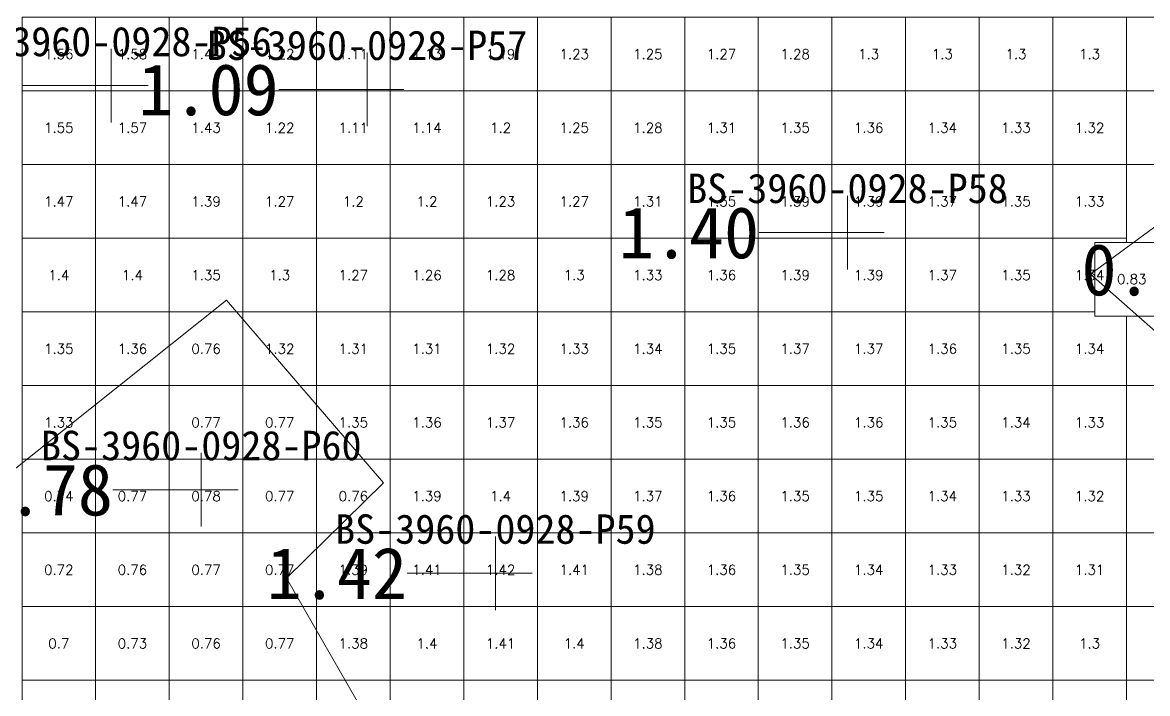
# Model space of a CAD drawing. Header units: inches. Extents: x 469907.8 to 469995.3, y 4349678 to 4349775.1.
# Drawn here: x 469917.87 to 469933.15, y 4349686.83 to 4349695.93 of the extents above; entities that cross this region are included whole.
import ezdxf
from ezdxf.enums import TextEntityAlignment as Align

# ---------------------------------------------------------------- set-up
doc = ezdxf.new("R2010")
doc.units = ezdxf.units.IN
doc.header["$MEASUREMENT"] = 0
for name, color, linetype, lineweight in [('点', 7, 'Continuous', 0), ('爆区方格网', 7, 'Continuous', 0), ('线条', 7, 'Continuous', 0), ('钻孔', 7, 'Continuous', 0)]:
    doc.layers.add(name, color=color, linetype=linetype, lineweight=lineweight)
doc.styles.add('3dmine_textStyle_1', font='txt.shx', dxfattribs={"height": 1, "bigfont": 'gbcbig.shx'})
doc.styles.add('3dmine_textStyle_2', font='', dxfattribs={"height": 1})
doc.styles.get('3dmine_textStyle_2').set_extended_font_data('SimSun-ExtB')

msp = doc.modelspace()

# ---------------------------------------------------------------- hatches: boundary and pattern name
at = {"layer": '钻孔', "linetype": 'Continuous', "lineweight": 0, "true_color": 0xff0000, "extrusion": (0, 1, 0)}
msp.add_hatch(color=1, dxfattribs=at).paths.add_polyline_path([(-469920.075, 3950.382), (-469919.075, 3950.382), (-469919.075, 3963.382), (-469920.075, 3963.382)], flags=0)
at = {"layer": '钻孔', "linetype": 'Continuous', "lineweight": 0, "true_color": 0x0000ff, "extrusion": (0, 1, 0)}
for points in [[(-469923.548, 3950.091), (-469922.548, 3950.091), (-469922.548, 3963.091), (-469923.548, 3963.091)], [(-469930.073, 3949.955), (-469929.073, 3949.955), (-469929.073, 3962.955), (-469930.073, 3962.955)], [(-469925.291, 3950.304), (-469924.291, 3950.304), (-469924.291, 3963.304), (-469925.291, 3963.304)]]:
    msp.add_hatch(color=5, dxfattribs=at).paths.add_polyline_path(points, flags=0)
at = {"layer": '钻孔', "linetype": 'Continuous', "lineweight": 0, "true_color": 0x80ffff, "extrusion": (0, 1, 0)}
msp.add_hatch(color=131, dxfattribs=at).paths.add_polyline_path([(-469921.297, 3950.214), (-469920.297, 3950.214), (-469920.297, 3963.214), (-469921.297, 3963.214)], flags=0)

# ---------------------------------------------------------------- linework, layer by layer
at = {"color": 4, "linetype": 'Continuous', "lineweight": 0, "true_color": 0x00ffff, "elevation": 3955.86}
for points in [[(469921.522, 4349702.355), (469926.347, 4349701.468), (469928.321, 4349701.024), (469933.537, 4349700.306), (469936.229, 4349699.926), (469941.097, 4349699.271), (469941.962, 4349697.221), (469940.568, 4349696.122), (469937.792, 4349694.881), (469935.526, 4349694.833), (469932.374, 4349692.519), (469935.372, 4349689.875), (469940.396, 4349693.155), (469942.817, 4349690.664), (469941.096, 4349688.729), (469939.374, 4349686.793), (469941.547, 4349685.962), (469943.72, 4349685.131), (469944.739, 4349687.917), (469945.048, 4349688.759), (469946.477, 4349690.111), (469947.907, 4349691.463), (469948.098, 4349693.722), (469949.788, 4349697.654)], [(469928.786, 4349678.004), (469913.861, 4349681.9), (469911.039, 4349683.787), (469907.861, 4349687.414), (469910.433, 4349689.749), (469913.553, 4349688.908), (469917.327, 4349689.526), (469920.64, 4349692.163), (469922.771, 4349689.686), (469921.456, 4349688.391), (469922.535, 4349686.51), (469927.343, 4349686.198), (469932.509, 4349685.162), (469934.982, 4349682.949), (469932.007, 4349680.545), (469928.786, 4349678.004)]]:
    msp.add_lwpolyline(points, dxfattribs=at)
at = {"color": 7, "linetype": 'Continuous', "lineweight": 0, "elevation": 3955.86}
for points in [[(469935.526, 4349694.833), (469932.374, 4349692.519), (469935.372, 4349689.875)], [(469934.982, 4349682.949), (469932.509, 4349685.162), (469927.343, 4349686.198), (469922.535, 4349686.51), (469921.456, 4349688.391), (469922.771, 4349689.686), (469920.64, 4349692.163), (469917.327, 4349689.526), (469913.553, 4349688.908), (469910.433, 4349689.749), (469911.815, 4349690.985)]]:
    msp.add_lwpolyline(points, dxfattribs=at)
at = {"layer": '点', "color": 138, "linetype": 'Continuous', "lineweight": 0, "true_color": 0x004c4c}
for points, elevation in [([(469919.075, 4349694.577), (469919.075, 4349695.577)], 3963.382), ([(469922.548, 4349694.525), (469922.548, 4349695.525)], 3963.091), ([(469919.575, 4349695.077), (469918.575, 4349695.077)], 3963.382), ([(469923.048, 4349695.025), (469922.048, 4349695.025)], 3963.091), ([(469929.073, 4349692.583), (469929.073, 4349693.583)], 3962.955), ([(469929.573, 4349693.083), (469928.573, 4349693.083)], 3962.955), ([(469920.297, 4349689.092), (469920.297, 4349690.092)], 3963.214), ([(469920.797, 4349689.592), (469919.797, 4349689.592)], 3963.214), ([(469924.291, 4349687.958), (469924.291, 4349688.958)], 3963.304), ([(469924.791, 4349688.458), (469923.791, 4349688.458)], 3963.304)]:
    msp.add_lwpolyline(points, dxfattribs=dict(at, elevation=elevation))
at = {"layer": '爆区方格网', "color": 5, "linetype": 'Continuous', "lineweight": 0, "true_color": 0x0000ff, "elevation": 3961.675}
for points in [[(469918.862, 4349695.005), (469917.862, 4349695.005), (469917.862, 4349696.005), (469918.862, 4349696.005), (469918.862, 4349695.005)], [(469919.862, 4349695.005), (469918.862, 4349695.005), (469918.862, 4349696.005), (469919.862, 4349696.005), (469919.862, 4349695.005)], [(469920.862, 4349695.005), (469919.862, 4349695.005), (469919.862, 4349696.005), (469920.862, 4349696.005), (469920.862, 4349695.005)], [(469921.862, 4349695.005), (469920.862, 4349695.005), (469920.862, 4349696.005), (469921.862, 4349696.005), (469921.862, 4349695.005)], [(469922.862, 4349695.005), (469921.862, 4349695.005), (469921.862, 4349696.005), (469922.862, 4349696.005), (469922.862, 4349695.005)], [(469923.862, 4349695.005), (469922.862, 4349695.005), (469922.862, 4349696.005), (469923.862, 4349696.005), (469923.862, 4349695.005)], [(469924.862, 4349695.005), (469923.862, 4349695.005), (469923.862, 4349696.005), (469924.862, 4349696.005), (469924.862, 4349695.005)], [(469925.862, 4349695.005), (469924.862, 4349695.005), (469924.862, 4349696.005), (469925.862, 4349696.005), (469925.862, 4349695.005)], [(469926.862, 4349695.005), (469925.862, 4349695.005), (469925.862, 4349696.005), (469926.862, 4349696.005), (469926.862, 4349695.005)], [(469927.862, 4349695.005), (469926.862, 4349695.005), (469926.862, 4349696.005), (469927.862, 4349696.005), (469927.862, 4349695.005)], [(469928.862, 4349695.005), (469927.862, 4349695.005), (469927.862, 4349696.005), (469928.862, 4349696.005), (469928.862, 4349695.005)], [(469929.862, 4349695.005), (469928.862, 4349695.005), (469928.862, 4349696.005), (469929.862, 4349696.005), (469929.862, 4349695.005)], [(469930.862, 4349695.005), (469929.862, 4349695.005), (469929.862, 4349696.005), (469930.862, 4349696.005), (469930.862, 4349695.005)], [(469931.862, 4349695.005), (469930.862, 4349695.005), (469930.862, 4349696.005), (469931.862, 4349696.005), (469931.862, 4349695.005)], [(469932.862, 4349695.005), (469931.862, 4349695.005), (469931.862, 4349696.005), (469932.862, 4349696.005), (469932.862, 4349695.005)], [(469933.862, 4349695.005), (469932.862, 4349695.005), (469932.862, 4349696.005), (469933.862, 4349696.005), (469933.862, 4349695.005)], [(469918.862, 4349694.005), (469917.862, 4349694.005), (469917.862, 4349695.005), (469918.862, 4349695.005), (469918.862, 4349694.005)], [(469919.862, 4349694.005), (469918.862, 4349694.005), (469918.862, 4349695.005), (469919.862, 4349695.005), (469919.862, 4349694.005)], [(469920.862, 4349694.005), (469919.862, 4349694.005), (469919.862, 4349695.005), (469920.862, 4349695.005), (469920.862, 4349694.005)], [(469921.862, 4349694.005), (469920.862, 4349694.005), (469920.862, 4349695.005), (469921.862, 4349695.005), (469921.862, 4349694.005)], [(469922.862, 4349694.005), (469921.862, 4349694.005), (469921.862, 4349695.005), (469922.862, 4349695.005), (469922.862, 4349694.005)], [(469923.862, 4349694.005), (469922.862, 4349694.005), (469922.862, 4349695.005), (469923.862, 4349695.005), (469923.862, 4349694.005)], [(469924.862, 4349694.005), (469923.862, 4349694.005), (469923.862, 4349695.005), (469924.862, 4349695.005), (469924.862, 4349694.005)], [(469925.862, 4349694.005), (469924.862, 4349694.005), (469924.862, 4349695.005), (469925.862, 4349695.005), (469925.862, 4349694.005)], [(469926.862, 4349694.005), (469925.862, 4349694.005), (469925.862, 4349695.005), (469926.862, 4349695.005), (469926.862, 4349694.005)], [(469927.862, 4349694.005), (469926.862, 4349694.005), (469926.862, 4349695.005), (469927.862, 4349695.005), (469927.862, 4349694.005)], [(469928.862, 4349694.005), (469927.862, 4349694.005), (469927.862, 4349695.005), (469928.862, 4349695.005), (469928.862, 4349694.005)], [(469929.862, 4349694.005), (469928.862, 4349694.005), (469928.862, 4349695.005), (469929.862, 4349695.005), (469929.862, 4349694.005)], [(469930.862, 4349694.005), (469929.862, 4349694.005), (469929.862, 4349695.005), (469930.862, 4349695.005), (469930.862, 4349694.005)], [(469931.862, 4349694.005), (469930.862, 4349694.005), (469930.862, 4349695.005), (469931.862, 4349695.005), (469931.862, 4349694.005)], [(469932.862, 4349694.005), (469931.862, 4349694.005), (469931.862, 4349695.005), (469932.862, 4349695.005), (469932.862, 4349694.005)], [(469933.862, 4349694.005), (469932.862, 4349694.005), (469932.862, 4349695.005), (469933.862, 4349695.005), (469933.862, 4349694.005)], [(469918.862, 4349693.005), (469917.862, 4349693.005), (469917.862, 4349694.005), (469918.862, 4349694.005), (469918.862, 4349693.005)], [(469919.862, 4349693.005), (469918.862, 4349693.005), (469918.862, 4349694.005), (469919.862, 4349694.005), (469919.862, 4349693.005)], [(469920.862, 4349693.005), (469919.862, 4349693.005), (469919.862, 4349694.005), (469920.862, 4349694.005), (469920.862, 4349693.005)], [(469921.862, 4349693.005), (469920.862, 4349693.005), (469920.862, 4349694.005), (469921.862, 4349694.005), (469921.862, 4349693.005)], [(469922.862, 4349693.005), (469921.862, 4349693.005), (469921.862, 4349694.005), (469922.862, 4349694.005), (469922.862, 4349693.005)], [(469923.862, 4349693.005), (469922.862, 4349693.005), (469922.862, 4349694.005), (469923.862, 4349694.005), (469923.862, 4349693.005)], [(469924.862, 4349693.005), (469923.862, 4349693.005), (469923.862, 4349694.005), (469924.862, 4349694.005), (469924.862, 4349693.005)], [(469925.862, 4349693.005), (469924.862, 4349693.005), (469924.862, 4349694.005), (469925.862, 4349694.005), (469925.862, 4349693.005)], [(469926.862, 4349693.005), (469925.862, 4349693.005), (469925.862, 4349694.005), (469926.862, 4349694.005), (469926.862, 4349693.005)], [(469927.862, 4349693.005), (469926.862, 4349693.005), (469926.862, 4349694.005), (469927.862, 4349694.005), (469927.862, 4349693.005)], [(469928.862, 4349693.005), (469927.862, 4349693.005), (469927.862, 4349694.005), (469928.862, 4349694.005), (469928.862, 4349693.005)], [(469929.862, 4349693.005), (469928.862, 4349693.005), (469928.862, 4349694.005), (469929.862, 4349694.005), (469929.862, 4349693.005)], [(469930.862, 4349693.005), (469929.862, 4349693.005), (469929.862, 4349694.005), (469930.862, 4349694.005), (469930.862, 4349693.005)], [(469931.862, 4349693.005), (469930.862, 4349693.005), (469930.862, 4349694.005), (469931.862, 4349694.005), (469931.862, 4349693.005)], [(469932.862, 4349693.005), (469931.862, 4349693.005), (469931.862, 4349694.005), (469932.862, 4349694.005), (469932.862, 4349693.005)], [(469918.862, 4349692.005), (469917.862, 4349692.005), (469917.862, 4349693.005), (469918.862, 4349693.005), (469918.862, 4349692.005)], [(469919.862, 4349692.005), (469918.862, 4349692.005), (469918.862, 4349693.005), (469919.862, 4349693.005), (469919.862, 4349692.005)], [(469920.862, 4349692.005), (469919.862, 4349692.005), (469919.862, 4349693.005), (469920.862, 4349693.005), (469920.862, 4349692.005)], [(469921.862, 4349692.005), (469920.862, 4349692.005), (469920.862, 4349693.005), (469921.862, 4349693.005), (469921.862, 4349692.005)], [(469922.862, 4349692.005), (469921.862, 4349692.005), (469921.862, 4349693.005), (469922.862, 4349693.005), (469922.862, 4349692.005)], [(469923.862, 4349692.005), (469922.862, 4349692.005), (469922.862, 4349693.005), (469923.862, 4349693.005), (469923.862, 4349692.005)], [(469924.862, 4349692.005), (469923.862, 4349692.005), (469923.862, 4349693.005), (469924.862, 4349693.005), (469924.862, 4349692.005)], [(469925.862, 4349692.005), (469924.862, 4349692.005), (469924.862, 4349693.005), (469925.862, 4349693.005), (469925.862, 4349692.005)], [(469926.862, 4349692.005), (469925.862, 4349692.005), (469925.862, 4349693.005), (469926.862, 4349693.005), (469926.862, 4349692.005)], [(469927.862, 4349692.005), (469926.862, 4349692.005), (469926.862, 4349693.005), (469927.862, 4349693.005), (469927.862, 4349692.005)], [(469928.862, 4349692.005), (469927.862, 4349692.005), (469927.862, 4349693.005), (469928.862, 4349693.005), (469928.862, 4349692.005)], [(469929.862, 4349692.005), (469928.862, 4349692.005), (469928.862, 4349693.005), (469929.862, 4349693.005), (469929.862, 4349692.005)], [(469930.862, 4349692.005), (469929.862, 4349692.005), (469929.862, 4349693.005), (469930.862, 4349693.005), (469930.862, 4349692.005)], [(469931.862, 4349692.005), (469930.862, 4349692.005), (469930.862, 4349693.005), (469931.862, 4349693.005), (469931.862, 4349692.005)], [(469932.862, 4349692.95), (469932.434, 4349692.95), (469932.434, 4349692.005), (469931.862, 4349692.005), (469931.862, 4349693.005), (469932.862, 4349693.005), (469932.862, 4349692.95)], [(469918.862, 4349691.005), (469917.862, 4349691.005), (469917.862, 4349692.005), (469918.862, 4349692.005), (469918.862, 4349691.005)], [(469919.862, 4349691.005), (469918.862, 4349691.005), (469918.862, 4349692.005), (469919.862, 4349692.005), (469919.862, 4349691.005)], [(469921.862, 4349691.005), (469920.862, 4349691.005), (469920.862, 4349692.005), (469921.862, 4349692.005), (469921.862, 4349691.005)], [(469922.862, 4349691.005), (469921.862, 4349691.005), (469921.862, 4349692.005), (469922.862, 4349692.005), (469922.862, 4349691.005)], [(469923.862, 4349691.005), (469922.862, 4349691.005), (469922.862, 4349692.005), (469923.862, 4349692.005), (469923.862, 4349691.005)], [(469924.862, 4349691.005), (469923.862, 4349691.005), (469923.862, 4349692.005), (469924.862, 4349692.005), (469924.862, 4349691.005)], [(469925.862, 4349691.005), (469924.862, 4349691.005), (469924.862, 4349692.005), (469925.862, 4349692.005), (469925.862, 4349691.005)], [(469926.862, 4349691.005), (469925.862, 4349691.005), (469925.862, 4349692.005), (469926.862, 4349692.005), (469926.862, 4349691.005)], [(469927.862, 4349691.005), (469926.862, 4349691.005), (469926.862, 4349692.005), (469927.862, 4349692.005), (469927.862, 4349691.005)], [(469928.862, 4349691.005), (469927.862, 4349691.005), (469927.862, 4349692.005), (469928.862, 4349692.005), (469928.862, 4349691.005)], [(469929.862, 4349691.005), (469928.862, 4349691.005), (469928.862, 4349692.005), (469929.862, 4349692.005), (469929.862, 4349691.005)], [(469930.862, 4349691.005), (469929.862, 4349691.005), (469929.862, 4349692.005), (469930.862, 4349692.005), (469930.862, 4349691.005)], [(469931.862, 4349691.005), (469930.862, 4349691.005), (469930.862, 4349692.005), (469931.862, 4349692.005), (469931.862, 4349691.005)], [(469932.434, 4349691.95), (469932.862, 4349691.95), (469932.862, 4349691.005), (469931.862, 4349691.005), (469931.862, 4349692.005), (469932.434, 4349692.005), (469932.434, 4349691.95)], [(469918.862, 4349690.005), (469917.862, 4349690.005), (469917.862, 4349691.005), (469918.862, 4349691.005), (469918.862, 4349690.005)], [(469922.862, 4349690.005), (469921.862, 4349690.005), (469921.862, 4349691.005), (469922.862, 4349691.005), (469922.862, 4349690.005)], [(469923.862, 4349690.005), (469922.862, 4349690.005), (469922.862, 4349691.005), (469923.862, 4349691.005), (469923.862, 4349690.005)], [(469924.862, 4349690.005), (469923.862, 4349690.005), (469923.862, 4349691.005), (469924.862, 4349691.005), (469924.862, 4349690.005)], [(469925.862, 4349690.005), (469924.862, 4349690.005), (469924.862, 4349691.005), (469925.862, 4349691.005), (469925.862, 4349690.005)], [(469926.862, 4349690.005), (469925.862, 4349690.005), (469925.862, 4349691.005), (469926.862, 4349691.005), (469926.862, 4349690.005)], [(469927.862, 4349690.005), (469926.862, 4349690.005), (469926.862, 4349691.005), (469927.862, 4349691.005), (469927.862, 4349690.005)], [(469928.862, 4349690.005), (469927.862, 4349690.005), (469927.862, 4349691.005), (469928.862, 4349691.005), (469928.862, 4349690.005)], [(469929.862, 4349690.005), (469928.862, 4349690.005), (469928.862, 4349691.005), (469929.862, 4349691.005), (469929.862, 4349690.005)], [(469930.862, 4349690.005), (469929.862, 4349690.005), (469929.862, 4349691.005), (469930.862, 4349691.005), (469930.862, 4349690.005)], [(469931.862, 4349690.005), (469930.862, 4349690.005), (469930.862, 4349691.005), (469931.862, 4349691.005), (469931.862, 4349690.005)], [(469932.862, 4349690.005), (469931.862, 4349690.005), (469931.862, 4349691.005), (469932.862, 4349691.005), (469932.862, 4349690.005)], [(469933.434, 4349690.95), (469933.862, 4349690.95), (469933.862, 4349690.005), (469932.862, 4349690.005), (469932.862, 4349691.005), (469933.434, 4349691.005), (469933.434, 4349690.95)], [(469923.862, 4349689.005), (469922.862, 4349689.005), (469922.862, 4349690.005), (469923.862, 4349690.005), (469923.862, 4349689.005)], [(469924.862, 4349689.005), (469923.862, 4349689.005), (469923.862, 4349690.005), (469924.862, 4349690.005), (469924.862, 4349689.005)], [(469925.862, 4349689.005), (469924.862, 4349689.005), (469924.862, 4349690.005), (469925.862, 4349690.005), (469925.862, 4349689.005)], [(469926.862, 4349689.005), (469925.862, 4349689.005), (469925.862, 4349690.005), (469926.862, 4349690.005), (469926.862, 4349689.005)], [(469927.862, 4349689.005), (469926.862, 4349689.005), (469926.862, 4349690.005), (469927.862, 4349690.005), (469927.862, 4349689.005)], [(469928.862, 4349689.005), (469927.862, 4349689.005), (469927.862, 4349690.005), (469928.862, 4349690.005), (469928.862, 4349689.005)], [(469929.862, 4349689.005), (469928.862, 4349689.005), (469928.862, 4349690.005), (469929.862, 4349690.005), (469929.862, 4349689.005)], [(469930.862, 4349689.005), (469929.862, 4349689.005), (469929.862, 4349690.005), (469930.862, 4349690.005), (469930.862, 4349689.005)], [(469931.862, 4349689.005), (469930.862, 4349689.005), (469930.862, 4349690.005), (469931.862, 4349690.005), (469931.862, 4349689.005)], [(469932.862, 4349689.005), (469931.862, 4349689.005), (469931.862, 4349690.005), (469932.862, 4349690.005), (469932.862, 4349689.005)], [(469933.862, 4349689.005), (469932.862, 4349689.005), (469932.862, 4349690.005), (469933.862, 4349690.005), (469933.862, 4349689.005)], [(469922.862, 4349688.005), (469921.862, 4349688.005), (469921.862, 4349689.005), (469922.862, 4349689.005), (469922.862, 4349688.005)], [(469923.862, 4349688.005), (469922.862, 4349688.005), (469922.862, 4349689.005), (469923.862, 4349689.005), (469923.862, 4349688.005)], [(469924.862, 4349688.005), (469923.862, 4349688.005), (469923.862, 4349689.005), (469924.862, 4349689.005), (469924.862, 4349688.005)], [(469925.862, 4349688.005), (469924.862, 4349688.005), (469924.862, 4349689.005), (469925.862, 4349689.005), (469925.862, 4349688.005)], [(469926.862, 4349688.005), (469925.862, 4349688.005), (469925.862, 4349689.005), (469926.862, 4349689.005), (469926.862, 4349688.005)], [(469927.862, 4349688.005), (469926.862, 4349688.005), (469926.862, 4349689.005), (469927.862, 4349689.005), (469927.862, 4349688.005)], [(469928.862, 4349688.005), (469927.862, 4349688.005), (469927.862, 4349689.005), (469928.862, 4349689.005), (469928.862, 4349688.005)], [(469929.862, 4349688.005), (469928.862, 4349688.005), (469928.862, 4349689.005), (469929.862, 4349689.005), (469929.862, 4349688.005)], [(469930.862, 4349688.005), (469929.862, 4349688.005), (469929.862, 4349689.005), (469930.862, 4349689.005), (469930.862, 4349688.005)], [(469931.862, 4349688.005), (469930.862, 4349688.005), (469930.862, 4349689.005), (469931.862, 4349689.005), (469931.862, 4349688.005)], [(469932.862, 4349688.005), (469931.862, 4349688.005), (469931.862, 4349689.005), (469932.862, 4349689.005), (469932.862, 4349688.005)], [(469933.862, 4349688.005), (469932.862, 4349688.005), (469932.862, 4349689.005), (469933.862, 4349689.005), (469933.862, 4349688.005)], [(469922.862, 4349687.005), (469921.862, 4349687.005), (469921.862, 4349688.005), (469922.862, 4349688.005), (469922.862, 4349687.005)], [(469923.862, 4349687.005), (469922.862, 4349687.005), (469922.862, 4349688.005), (469923.862, 4349688.005), (469923.862, 4349687.005)], [(469924.862, 4349687.005), (469923.862, 4349687.005), (469923.862, 4349688.005), (469924.862, 4349688.005), (469924.862, 4349687.005)], [(469925.862, 4349687.005), (469924.862, 4349687.005), (469924.862, 4349688.005), (469925.862, 4349688.005), (469925.862, 4349687.005)], [(469926.862, 4349687.005), (469925.862, 4349687.005), (469925.862, 4349688.005), (469926.862, 4349688.005), (469926.862, 4349687.005)], [(469927.862, 4349687.005), (469926.862, 4349687.005), (469926.862, 4349688.005), (469927.862, 4349688.005), (469927.862, 4349687.005)], [(469928.862, 4349687.005), (469927.862, 4349687.005), (469927.862, 4349688.005), (469928.862, 4349688.005), (469928.862, 4349687.005)], [(469929.862, 4349687.005), (469928.862, 4349687.005), (469928.862, 4349688.005), (469929.862, 4349688.005), (469929.862, 4349687.005)], [(469930.862, 4349687.005), (469929.862, 4349687.005), (469929.862, 4349688.005), (469930.862, 4349688.005), (469930.862, 4349687.005)], [(469931.862, 4349687.005), (469930.862, 4349687.005), (469930.862, 4349688.005), (469931.862, 4349688.005), (469931.862, 4349687.005)], [(469932.862, 4349687.005), (469931.862, 4349687.005), (469931.862, 4349688.005), (469932.862, 4349688.005), (469932.862, 4349687.005)], [(469933.862, 4349687.005), (469932.862, 4349687.005), (469932.862, 4349688.005), (469933.862, 4349688.005), (469933.862, 4349687.005)], [(469923.862, 4349686.005), (469922.862, 4349686.005), (469922.862, 4349687.005), (469923.862, 4349687.005), (469923.862, 4349686.005)], [(469924.862, 4349686.005), (469923.862, 4349686.005), (469923.862, 4349687.005), (469924.862, 4349687.005), (469924.862, 4349686.005)], [(469925.862, 4349686.005), (469924.862, 4349686.005), (469924.862, 4349687.005), (469925.862, 4349687.005), (469925.862, 4349686.005)], [(469926.862, 4349686.005), (469925.862, 4349686.005), (469925.862, 4349687.005), (469926.862, 4349687.005), (469926.862, 4349686.005)], [(469927.862, 4349686.005), (469926.862, 4349686.005), (469926.862, 4349687.005), (469927.862, 4349687.005), (469927.862, 4349686.005)], [(469928.862, 4349686.005), (469927.862, 4349686.005), (469927.862, 4349687.005), (469928.862, 4349687.005), (469928.862, 4349686.005)], [(469929.862, 4349686.005), (469928.862, 4349686.005), (469928.862, 4349687.005), (469929.862, 4349687.005), (469929.862, 4349686.005)], [(469930.862, 4349686.005), (469929.862, 4349686.005), (469929.862, 4349687.005), (469930.862, 4349687.005), (469930.862, 4349686.005)], [(469931.862, 4349686.005), (469930.862, 4349686.005), (469930.862, 4349687.005), (469931.862, 4349687.005), (469931.862, 4349686.005)], [(469932.862, 4349686.005), (469931.862, 4349686.005), (469931.862, 4349687.005), (469932.862, 4349687.005), (469932.862, 4349686.005)], [(469933.862, 4349686.005), (469932.862, 4349686.005), (469932.862, 4349687.005), (469933.862, 4349687.005), (469933.862, 4349686.005)]]:
    msp.add_lwpolyline(points, dxfattribs=at)
at = {"layer": '爆区方格网', "color": 131, "linetype": 'Continuous', "lineweight": 0, "true_color": 0x80ffff}
for points, elevation in [([(469933.434, 4349691.95), (469932.434, 4349691.95), (469932.434, 4349692.95), (469933.434, 4349692.95), (469933.434, 4349691.95)], 3963.027), ([(469920.862, 4349691.005), (469919.862, 4349691.005), (469919.862, 4349692.005), (469920.862, 4349692.005), (469920.862, 4349691.005)], 3962.669), ([(469920.862, 4349690.005), (469919.862, 4349690.005), (469919.862, 4349691.005), (469920.862, 4349691.005), (469920.862, 4349690.005)], 3962.669), ([(469921.862, 4349690.005), (469920.862, 4349690.005), (469920.862, 4349691.005), (469921.862, 4349691.005), (469921.862, 4349690.005)], 3962.669), ([(469918.862, 4349689.005), (469917.862, 4349689.005), (469917.862, 4349690.005), (469918.862, 4349690.005), (469918.862, 4349689.005)], 3962.669), ([(469919.862, 4349689.005), (469918.862, 4349689.005), (469918.862, 4349690.005), (469919.862, 4349690.005), (469919.862, 4349689.005)], 3962.669), ([(469920.862, 4349689.005), (469919.862, 4349689.005), (469919.862, 4349690.005), (469920.862, 4349690.005), (469920.862, 4349689.005)], 3962.669), ([(469921.862, 4349689.005), (469920.862, 4349689.005), (469920.862, 4349690.005), (469921.862, 4349690.005), (469921.862, 4349689.005)], 3962.669), ([(469922.862, 4349689.005), (469921.862, 4349689.005), (469921.862, 4349690.005), (469922.862, 4349690.005), (469922.862, 4349689.005)], 3962.669), ([(469918.862, 4349688.005), (469917.862, 4349688.005), (469917.862, 4349689.005), (469918.862, 4349689.005), (469918.862, 4349688.005)], 3962.669), ([(469919.862, 4349688.005), (469918.862, 4349688.005), (469918.862, 4349689.005), (469919.862, 4349689.005), (469919.862, 4349688.005)], 3962.669), ([(469920.862, 4349688.005), (469919.862, 4349688.005), (469919.862, 4349689.005), (469920.862, 4349689.005), (469920.862, 4349688.005)], 3962.669), ([(469921.862, 4349688.005), (469920.862, 4349688.005), (469920.862, 4349689.005), (469921.862, 4349689.005), (469921.862, 4349688.005)], 3962.669), ([(469918.862, 4349687.005), (469917.862, 4349687.005), (469917.862, 4349688.005), (469918.862, 4349688.005), (469918.862, 4349687.005)], 3962.669), ([(469919.862, 4349687.005), (469918.862, 4349687.005), (469918.862, 4349688.005), (469919.862, 4349688.005), (469919.862, 4349687.005)], 3962.669), ([(469920.862, 4349687.005), (469919.862, 4349687.005), (469919.862, 4349688.005), (469920.862, 4349688.005), (469920.862, 4349687.005)], 3962.669), ([(469921.862, 4349687.005), (469920.862, 4349687.005), (469920.862, 4349688.005), (469921.862, 4349688.005), (469921.862, 4349687.005)], 3962.669), ([(469918.862, 4349686.005), (469917.862, 4349686.005), (469917.862, 4349687.005), (469918.862, 4349687.005), (469918.862, 4349686.005)], 3962.669), ([(469919.862, 4349686.005), (469918.862, 4349686.005), (469918.862, 4349687.005), (469919.862, 4349687.005), (469919.862, 4349686.005)], 3962.669), ([(469920.862, 4349686.005), (469919.862, 4349686.005), (469919.862, 4349687.005), (469920.862, 4349687.005), (469920.862, 4349686.005)], 3962.669), ([(469921.862, 4349686.005), (469920.862, 4349686.005), (469920.862, 4349687.005), (469921.862, 4349687.005), (469921.862, 4349686.005)], 3962.669), ([(469922.862, 4349686.005), (469921.862, 4349686.005), (469921.862, 4349687.005), (469922.862, 4349687.005), (469922.862, 4349686.005)], 3962.669)]:
    msp.add_lwpolyline(points, dxfattribs=dict(at, elevation=elevation))
at = {"layer": '线条', "color": 138, "linetype": 'Continuous', "lineweight": 0, "true_color": 0x004c4c}
for points, elevation in [([(469919.075, 4349695.077), (469919.075, 4349695.077), (469919.075, 4349695.077)], 3963.382), ([(469922.548, 4349695.025), (469922.548, 4349695.025), (469922.548, 4349695.025)], 3963.091), ([(469929.073, 4349693.083), (469929.073, 4349693.083), (469929.073, 4349693.083)], 3962.955), ([(469920.297, 4349689.592), (469920.297, 4349689.592), (469920.297, 4349689.592)], 3963.214), ([(469924.291, 4349688.458), (469924.291, 4349688.458), (469924.291, 4349688.458)], 3963.304)]:
    msp.add_lwpolyline(points, dxfattribs=dict(at, elevation=elevation))
at = {"layer": '钻孔', "color": 1, "linetype": 'Continuous', "lineweight": 0, "true_color": 0xff0000}
for elevation in [3963.382, 3950.382]:
    msp.add_lwpolyline([(469919.075, 4349695.077), (469917.875, 4349695.077)], dxfattribs=dict(at, elevation=elevation))
at = {"layer": '钻孔', "color": 5, "linetype": 'Continuous', "lineweight": 0, "true_color": 0x0000ff}
for points, elevation in [([(469922.548, 4349695.025), (469921.348, 4349695.025)], 3963.091), ([(469922.548, 4349695.025), (469921.348, 4349695.025)], 3950.091), ([(469929.073, 4349693.083), (469927.873, 4349693.083)], 3962.955), ([(469929.073, 4349693.083), (469927.873, 4349693.083)], 3949.955), ([(469924.291, 4349688.458), (469923.091, 4349688.458)], 3963.304), ([(469924.291, 4349688.458), (469923.091, 4349688.458)], 3950.304)]:
    msp.add_lwpolyline(points, dxfattribs=dict(at, elevation=elevation))
at = {"layer": '钻孔', "color": 131, "linetype": 'Continuous', "lineweight": 0, "true_color": 0x80ffff}
for elevation in [3963.214, 3950.214]:
    msp.add_lwpolyline([(469920.297, 4349689.592), (469919.097, 4349689.592)], dxfattribs=dict(at, elevation=elevation))

# ---------------------------------------------------------------- texts
at = {"color": 5, "linetype": 'Continuous', "lineweight": 0, "true_color": 0x0000ff, "style": '3dmine_textStyle_1'}
for s, p in [('1.56', (469918.362, 4349695.505, 3961.675)), ('1.58', (469919.362, 4349695.505, 3961.675)), ('1.44', (469920.362, 4349695.505, 3961.675)), ('1.22', (469921.362, 4349695.505, 3961.675)), ('1.11', (469922.362, 4349695.505, 3961.675)), ('1.13', (469923.362, 4349695.505, 3961.675)), ('1.19', (469924.362, 4349695.505, 3961.675)), ('1.23', (469925.362, 4349695.505, 3961.675)), ('1.25', (469926.362, 4349695.505, 3961.675)), ('1.27', (469927.362, 4349695.505, 3961.675)), ('1.28', (469928.362, 4349695.505, 3961.675)), ('1.3', (469929.362, 4349695.505, 3961.675)), ('1.3', (469930.362, 4349695.505, 3961.675)), ('1.3', (469931.362, 4349695.505, 3961.675)), ('1.3', (469932.362, 4349695.505, 3961.675)), ('1.55', (469918.362, 4349694.505, 3961.675)), ('1.57', (469919.362, 4349694.505, 3961.675)), ('1.43', (469920.362, 4349694.505, 3961.675)), ('1.22', (469921.362, 4349694.505, 3961.675)), ('1.11', (469922.362, 4349694.505, 3961.675)), ('1.14', (469923.362, 4349694.505, 3961.675)), ('1.2', (469924.362, 4349694.505, 3961.675)), ('1.25', (469925.362, 4349694.505, 3961.675)), ('1.28', (469926.362, 4349694.505, 3961.675)), ('1.31', (469927.362, 4349694.505, 3961.675)), ('1.35', (469928.362, 4349694.505, 3961.675)), ('1.36', (469929.362, 4349694.505, 3961.675)), ('1.34', (469930.362, 4349694.505, 3961.675)), ('1.33', (469931.362, 4349694.505, 3961.675)), ('1.32', (469932.362, 4349694.505, 3961.675)), ('1.47', (469918.362, 4349693.505, 3961.675)), ('1.47', (469919.362, 4349693.505, 3961.675)), ('1.39', (469920.362, 4349693.505, 3961.675)), ('1.27', (469921.362, 4349693.505, 3961.675)), ('1.2', (469922.362, 4349693.505, 3961.675)), ('1.2', (469923.362, 4349693.505, 3961.675)), ('1.23', (469924.362, 4349693.505, 3961.675)), ('1.27', (469925.362, 4349693.505, 3961.675)), ('1.31', (469926.362, 4349693.505, 3961.675)), ('1.35', (469927.362, 4349693.505, 3961.675)), ('1.39', (469928.362, 4349693.505, 3961.675)), ('1.39', (469929.362, 4349693.505, 3961.675)), ('1.37', (469930.362, 4349693.505, 3961.675)), ('1.35', (469931.362, 4349693.505, 3961.675)), ('1.33', (469932.362, 4349693.505, 3961.675)), ('1.4', (469918.362, 4349692.505, 3961.675)), ('1.4', (469919.362, 4349692.505, 3961.675)), ('1.35', (469920.362, 4349692.505, 3961.675)), ('1.3', (469921.362, 4349692.505, 3961.675)), ('1.27', (469922.362, 4349692.505, 3961.675)), ('1.26', (469923.362, 4349692.505, 3961.675)), ('1.28', (469924.362, 4349692.505, 3961.675)), ('1.3', (469925.362, 4349692.505, 3961.675)), ('1.33', (469926.362, 4349692.505, 3961.675)), ('1.36', (469927.362, 4349692.505, 3961.675)), ('1.39', (469928.362, 4349692.505, 3961.675)), ('1.39', (469929.362, 4349692.505, 3961.675)), ('1.37', (469930.362, 4349692.505, 3961.675)), ('1.35', (469931.362, 4349692.505, 3961.675)), ('1.34', (469932.362, 4349692.505, 3961.675)), ('1.35', (469918.362, 4349691.505, 3961.675)), ('1.36', (469919.362, 4349691.505, 3961.675)), ('1.32', (469921.362, 4349691.505, 3961.675)), ('1.31', (469922.362, 4349691.505, 3961.675)), ('1.31', (469923.362, 4349691.505, 3961.675)), ('1.32', (469924.362, 4349691.505, 3961.675)), ('1.33', (469925.362, 4349691.505, 3961.675)), ('1.34', (469926.362, 4349691.505, 3961.675)), ('1.35', (469927.362, 4349691.505, 3961.675)), ('1.37', (469928.362, 4349691.505, 3961.675)), ('1.37', (469929.362, 4349691.505, 3961.675)), ('1.36', (469930.362, 4349691.505, 3961.675)), ('1.35', (469931.362, 4349691.505, 3961.675)), ('1.34', (469932.362, 4349691.505, 3961.675)), ('1.33', (469918.362, 4349690.505, 3961.675)), ('1.35', (469922.362, 4349690.505, 3961.675)), ('1.36', (469923.362, 4349690.505, 3961.675)), ('1.37', (469924.362, 4349690.505, 3961.675)), ('1.36', (469925.362, 4349690.505, 3961.675)), ('1.35', (469926.362, 4349690.505, 3961.675)), ('1.35', (469927.362, 4349690.505, 3961.675)), ('1.36', (469928.362, 4349690.505, 3961.675)), ('1.36', (469929.362, 4349690.505, 3961.675)), ('1.35', (469930.362, 4349690.505, 3961.675)), ('1.34', (469931.362, 4349690.505, 3961.675)), ('1.33', (469932.362, 4349690.505, 3961.675)), ('1.39', (469923.362, 4349689.505, 3961.675)), ('1.4', (469924.362, 4349689.505, 3961.675)), ('1.39', (469925.362, 4349689.505, 3961.675)), ('1.37', (469926.362, 4349689.505, 3961.675)), ('1.36', (469927.362, 4349689.505, 3961.675)), ('1.35', (469928.362, 4349689.505, 3961.675)), ('1.35', (469929.362, 4349689.505, 3961.675)), ('1.34', (469930.362, 4349689.505, 3961.675)), ('1.33', (469931.362, 4349689.505, 3961.675)), ('1.32', (469932.362, 4349689.505, 3961.675)), ('1.39', (469922.362, 4349688.505, 3961.675)), ('1.41', (469923.362, 4349688.505, 3961.675)), ('1.42', (469924.362, 4349688.505, 3961.675)), ('1.41', (469925.362, 4349688.505, 3961.675)), ('1.38', (469926.362, 4349688.505, 3961.675)), ('1.36', (469927.362, 4349688.505, 3961.675)), ('1.35', (469928.362, 4349688.505, 3961.675)), ('1.34', (469929.362, 4349688.505, 3961.675)), ('1.33', (469930.362, 4349688.505, 3961.675)), ('1.32', (469931.362, 4349688.505, 3961.675)), ('1.31', (469932.362, 4349688.505, 3961.675)), ('1.38', (469922.362, 4349687.505, 3961.675)), ('1.4', (469923.362, 4349687.505, 3961.675)), ('1.41', (469924.362, 4349687.505, 3961.675)), ('1.4', (469925.362, 4349687.505, 3961.675)), ('1.38', (469926.362, 4349687.505, 3961.675)), ('1.36', (469927.362, 4349687.505, 3961.675)), ('1.35', (469928.362, 4349687.505, 3961.675)), ('1.34', (469929.362, 4349687.505, 3961.675)), ('1.33', (469930.362, 4349687.505, 3961.675)), ('1.32', (469931.362, 4349687.505, 3961.675)), ('1.3', (469932.362, 4349687.505, 3961.675))]:
    msp.add_text(s, height=0.1333, dxfattribs=at).set_placement(p, align=Align.MIDDLE_CENTER)
at = {"color": 131, "linetype": 'Continuous', "lineweight": 0, "true_color": 0x80ffff, "style": '3dmine_textStyle_1'}
for s, p in [('0.83', (469932.934, 4349692.45, 3963.027)), ('0.76', (469920.362, 4349691.505, 3962.669)), ('0.77', (469920.362, 4349690.505, 3962.669)), ('0.77', (469921.362, 4349690.505, 3962.669)), ('0.74', (469918.362, 4349689.505, 3962.669)), ('0.77', (469919.362, 4349689.505, 3962.669)), ('0.78', (469920.362, 4349689.505, 3962.669)), ('0.77', (469921.362, 4349689.505, 3962.669)), ('0.76', (469922.362, 4349689.505, 3962.669)), ('0.72', (469918.362, 4349688.505, 3962.669)), ('0.76', (469919.362, 4349688.505, 3962.669)), ('0.77', (469920.362, 4349688.505, 3962.669)), ('0.77', (469921.362, 4349688.505, 3962.669)), ('0.7', (469918.362, 4349687.505, 3962.669)), ('0.73', (469919.362, 4349687.505, 3962.669)), ('0.76', (469920.362, 4349687.505, 3962.669)), ('0.77', (469921.362, 4349687.505, 3962.669))]:
    msp.add_text(s, height=0.1333, dxfattribs=at).set_placement(p, align=Align.MIDDLE_CENTER)
at = {"layer": '钻孔', "color": 138, "linetype": 'Continuous', "lineweight": 0, "true_color": 0x004c4c, "style": '3dmine_textStyle_2'}
for s, p in [('BS-3960-0928-P56', (469919.075, 4349695.477, 3963.382)), ('BS-3960-0928-P57', (469922.548, 4349695.425, 3963.091)), ('BS-3960-0928-P58', (469929.073, 4349693.483, 3962.955)), ('BS-3960-0928-P60', (469920.297, 4349689.992, 3963.214)), ('BS-3960-0928-P59', (469924.291, 4349688.858, 3963.304))]:
    msp.add_text(s, height=0.4, dxfattribs=at).set_placement(p, align=Align.CENTER)
at = {"layer": '钻孔', "color": 5, "linetype": 'Continuous', "lineweight": 0, "true_color": 0x0000ff, "style": '3dmine_textStyle_2'}
for s, p in [('1.09', (469921.348, 4349695.025, 3956.591)), ('1.40', (469927.873, 4349693.083, 3956.455)), ('1.42', (469923.091, 4349688.458, 3956.804))]:
    msp.add_text(s, height=0.7, dxfattribs=at).set_placement(p, align=Align.MIDDLE_RIGHT)
at = {"layer": '钻孔', "color": 131, "linetype": 'Continuous', "lineweight": 0, "true_color": 0x80ffff, "style": '3dmine_textStyle_2'}
for s, p in [('0.87', (469934.157, 4349692.58, 3955.981)), ('0.78', (469919.097, 4349689.592, 3956.714))]:
    msp.add_text(s, height=0.7, dxfattribs=at).set_placement(p, align=Align.MIDDLE_RIGHT)

doc.saveas('drawing.dxf')
